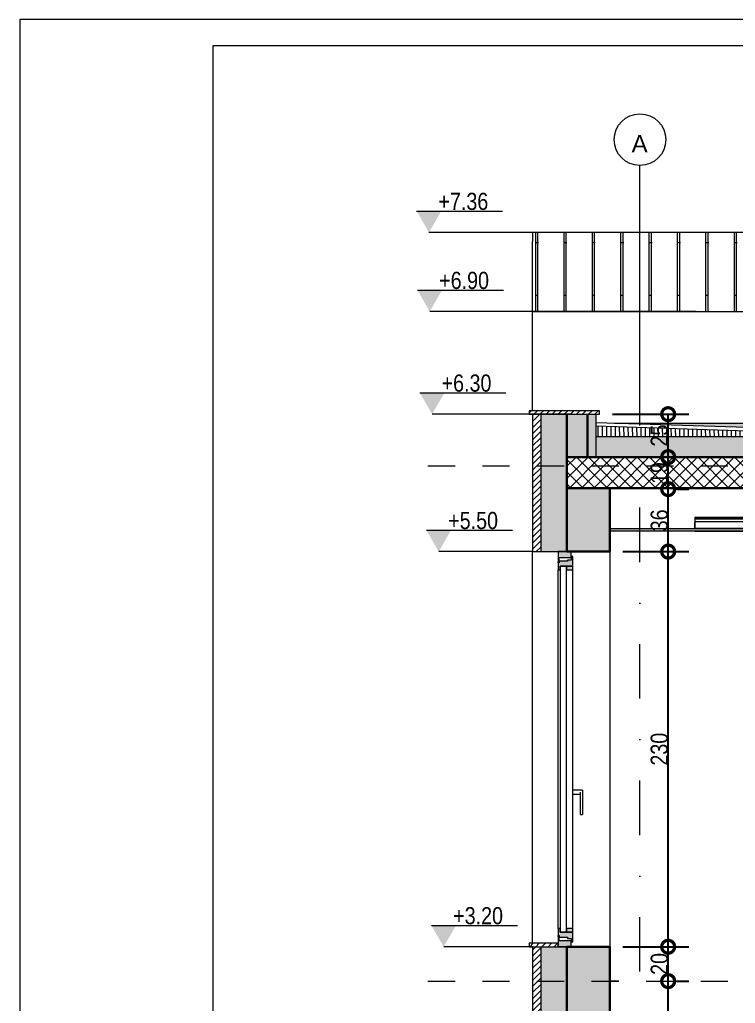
# Model space of a CAD drawing. Header units: centimetres. Extents: x 0 to 25250, y 0 to 2250.
# Drawn here: x 17950 to 18366, y 1677 to 2250 of the extents above; entities that cross this region are included whole.
import ezdxf

# ---------------------------------------------------------------- set-up
doc = ezdxf.new("R2010")
doc.units = ezdxf.units.CM
doc.linetypes.add('23-View-1$0$Dash', pattern=[31.75, 15.875, -15.875])
doc.linetypes.add('23-View-1$0$Dash dot', pattern=[79.375, 31.75, -23.8125, 0, -23.8125])
for name, color, linetype, lineweight in [('A-ANNO-DIMS', 7, 'Continuous', 9), ('A-ANNO-NOTE', 7, 'Continuous', 9), ('A-CLNG', 7, 'Continuous', 15), ('A-CLNG-PATT', 7, 'Continuous', 15), ('A-DETL', 7, 'Continuous', 9), ('A-FLOR-FNSH', 7, 'Continuous', 9), ('A-FLOR-LEVL', 7, 'Continuous', 9), ('A-FLOR-PATT', 7, 'Continuous', 9), ('A-GLAZ', 7, 'Continuous', 5), ('A-ROOF', 7, 'Continuous', 9), ('A-ROOF-FNSH', 7, 'Continuous', 9), ('A-ROOF-PATT', 7, 'Continuous', 9), ('A-WALL', 7, 'Continuous', 9), ('A-WALL-FNSH', 7, 'Continuous', 9), ('A-WALL-PATT', 7, 'Continuous', 9), ('E-LITE-EQPM', 7, 'Continuous', 9), ('G-ANNO-DIMS', 7, 'Continuous', 9), ('G-ANNO-TTLB', 7, 'Continuous', 9), ('S-COLS', 7, 'Continuous', 9), ('S-GRID', 7, 'Continuous', 9), ('S-GRID-IDEN', 7, 'Continuous', 9)]:
    doc.layers.add(name, color=color, linetype=linetype, lineweight=lineweight)
doc.styles.add('23-View-1$0$Arial', font='arial.ttf', dxfattribs={"height": 10})
doc.styles.add('23-View-1$0$Arial Narrow_1', font='ARIALN.TTF', dxfattribs={"height": 10})
doc.dimstyles.new('23-View-1$0$TEC_DIM', dxfattribs={"dimscale": 30.48, "dimtxt": 10.23431, "dimasz": 0.492126, "dimexe": 0.393701, "dimexo": 0.246063, "dimgap": 0, "dimtad": 1, "dimdec": 0, "dimzin": 0, "dimdsep": 46, "dimtxsty": '23-View-1$0$Arial Narrow_1', "dimblk1": '23-View-1$0$_DotSmall', "dimblk2": '23-View-1$0$_DotSmall', "dimsah": 1, "dimcen": 0.09, "dimazin": 0, "dimtfac": 1, "dimtdec": 4, "dimtix": 1, "dimtmove": 0, "dimatfit": 3, "dimfxl": 1, "dimtvp": 1, "dimtolj": 1, "dimtzin": 0, "dimarcsym": 2})
pattern_1 = [(45, (18835.914, 1723.288), (-1.767767, 1.767767), [])]

# ---------------------------------------------------------------- blocks, each defined once
blk = doc.blocks.new('TEC_ОФИЦИАЛНА РАМКА - TEC_ОФИЦИАЛНА РАМКА-2548458-СГРАДА ТИП III - ВЕРТИКАЛНИ РАЗРЕЗИ Б-Б_ В-В')
at = {"layer": 'G-ANNO-TTLB'}
for p, q in [((-13.379, 40.554), (-13.379, -4.446)), ((41.621, 40.554), (-13.379, 40.554)), ((-11.129, -4.146), (-11.129, 40.254)), ((-11.129, 40.254), (41.321, 40.254))]:
    blk.add_line(p, q, dxfattribs=at)
blk = doc.blocks.new('SINGLE - OK - 100x220-2452613-Б-Б')
at = {"layer": 'A-GLAZ', "true_color": 0xc0c0c0}
h = blk.add_hatch(color=9, dxfattribs=at)
h.paths.add_polyline_path([(-1239.64, 320), (-1234.09, 320), (-1234.09, 323.4), (-1241.04, 323.4), (-1241.04, 325.9), (-1241.59, 325.9), (-1241.59, 320)])
h.paths.add_polyline_path([(-1241.59, 544.1), (-1241.04, 544.1), (-1241.04, 546.6), (-1234.09, 546.6), (-1234.09, 550), (-1241.59, 550)])
h = blk.add_hatch(color=9, dxfattribs=at)
h.paths.add_polyline_path([(-1234.09, 322.9), (-1233.09, 322.9), (-1233.09, 328.5), (-1240.49, 328.5), (-1240.49, 330.7), (-1241.59, 330.7), (-1241.59, 326.6), (-1241.04, 326.6), (-1241.04, 325.62), (-1236.27, 325.62), (-1236.27, 324.9), (-1234.09, 324.9)])
h.paths.add_polyline_path([(-1240.49, 539.3), (-1240.49, 541.5), (-1233.09, 541.5), (-1233.09, 547.1), (-1234.09, 547.1), (-1234.09, 545.1), (-1236.27, 545.1), (-1236.27, 544.38), (-1241.04, 544.38), (-1241.04, 543.4), (-1241.59, 543.4), (-1241.59, 539.3)])
h = blk.add_hatch(color=9, dxfattribs=at)
h.paths.add_polyline_path([(-1236.89, 328.5), (-1233.09, 328.5), (-1233.09, 330.7), (-1236.89, 330.7)])
h.paths.add_polyline_path([(-1236.89, 539.3), (-1233.09, 539.3), (-1233.09, 541.5), (-1236.89, 541.5)])
at = {"layer": 'A-GLAZ'}
for p, q in [((-1234.09, 550), (-1241.59, 550)), ((-1241.59, 550), (-1241.59, 544.1)), ((-1234.09, 546.6), (-1234.09, 550)), ((-1241.59, 544.1), (-1241.04, 544.1)), ((-1241.59, 543.4), (-1241.59, 544.1)), ((-1241.04, 544.1), (-1241.04, 546.6)), ((-1241.04, 546.6), (-1234.09, 546.6)), ((-1236.27, 544.38), (-1241.04, 544.38)), ((-1241.04, 544.38), (-1241.04, 543.4)), ((-1234.09, 545.1), (-1236.27, 545.1)), ((-1236.27, 545.1), (-1236.27, 544.38)), ((-1233.09, 547.1), (-1234.09, 547.1)), ((-1234.09, 547.1), (-1234.09, 545.1)), ((-1233.09, 541.5), (-1233.09, 547.1)), ((-1241.04, 543.4), (-1241.59, 543.4)), ((-1241.59, 543.4), (-1241.59, 539.3)), ((-1241.59, 539.3), (-1240.49, 539.3)), ((-1241.59, 330.7), (-1241.59, 539.3)), ((-1240.49, 541.5), (-1240.49, 328.5)), ((-1236.89, 541.5), (-1240.49, 541.5)), ((-1240.49, 539.3), (-1240.49, 541.5)), ((-1240.49, 541.5), (-1233.09, 541.5)), ((-1236.89, 328.5), (-1236.89, 541.5)), ((-1236.89, 541.5), (-1236.89, 539.3)), ((-1233.09, 541.5), (-1236.89, 541.5)), ((-1236.89, 539.3), (-1233.09, 539.3)), ((-1233.09, 539.3), (-1233.09, 541.5)), ((-1233.09, 330.7), (-1233.09, 539.3)), ((-1228.74, 411.2), (-1233.09, 411.2)), ((-1233.09, 408.8), (-1228.74, 408.8)), ((-1227.49, 411.2), (-1228.74, 411.2)), ((-1228.74, 397.83), (-1228.74, 410)), ((-1227.49, 411.2), (-1227.49, 410)), ((-1227.49, 410), (-1227.49, 397.83)), ((-1228.74, 397.04), (-1227.49, 397.04)), ((-1240.49, 330.7), (-1241.59, 330.7)), ((-1241.59, 330.7), (-1241.59, 326.6)), ((-1241.59, 326.6), (-1241.04, 326.6)), ((-1241.59, 325.9), (-1241.59, 326.6)), ((-1241.04, 326.6), (-1241.04, 325.62)), ((-1240.49, 328.5), (-1240.49, 330.7)), ((-1240.49, 328.5), (-1236.89, 328.5)), ((-1233.09, 328.5), (-1240.49, 328.5)), ((-1236.89, 330.7), (-1236.89, 328.5)), ((-1233.09, 330.7), (-1236.89, 330.7)), ((-1236.89, 328.5), (-1233.09, 328.5)), ((-1233.09, 328.5), (-1233.09, 330.7)), ((-1233.09, 322.9), (-1233.09, 328.5)), ((-1241.04, 325.9), (-1241.59, 325.9)), ((-1241.59, 325.9), (-1241.59, 320)), ((-1241.04, 323.4), (-1241.04, 325.9)), ((-1241.04, 325.62), (-1236.27, 325.62)), ((-1234.09, 323.4), (-1241.04, 323.4)), ((-1236.27, 325.62), (-1236.27, 324.9)), ((-1236.27, 324.9), (-1234.09, 324.9)), ((-1234.09, 324.9), (-1234.09, 322.9)), ((-1234.09, 320), (-1234.09, 323.4)), ((-1234.09, 322.9), (-1233.09, 322.9)), ((-1241.59, 320), (-1234.09, 320))]:
    blk.add_line(p, q, dxfattribs=at)
at = {"layer": 'A-GLAZ', "flags": 128}
for points in [[(-1228.74, 397.04), (-1228.74, 397.06), (-1228.74, 397.1), (-1228.74, 397.18), (-1228.74, 397.27), (-1228.74, 397.39), (-1228.74, 397.53), (-1228.74, 397.68), (-1228.74, 397.83)], [(-1227.49, 397.83), (-1227.49, 397.68), (-1227.49, 397.53), (-1227.49, 397.39), (-1227.49, 397.27), (-1227.49, 397.18), (-1227.49, 397.1), (-1227.49, 397.06), (-1227.49, 397.04)]]:
    blk.add_lwpolyline(points, dxfattribs=at)
blk = doc.blocks.new('Grid - TEC_GRID_CIRCLE-145857-Б-Б')
at = {"layer": 'S-GRID-IDEN'}
blk.add_circle((-234.09, 789.77), 15, dxfattribs=at)
blk = doc.blocks.new('Spot Elevations - ELEVATION_PROJECT-150941-Б-Б')
at = {"layer": 'A-ANNO-NOTE'}
blk.add_hatch(color=256, dxfattribs=at).paths.add_polyline_path([(-428.74, 312.39), (-414.43, 312.39), (-421.59, 300)])
blk.add_line((-428.74, 312.39), (-378.74, 312.39), dxfattribs=at)
blk = doc.blocks.new('23-View-1$0$_DotSmall')
at = {"color": 0, "linetype": 'ByBlock', "const_width": 0.5}
blk.add_lwpolyline([(-0.0625, 0, 1), (0.0625, 0, 1)], format="xyb", close=True, dxfattribs=at)
blk = doc.blocks.new('*D3249')
at = {"layer": 'A-ANNO-DIMS', "color": 0, "lineweight": -2, "transparency": 16777216}
for p, q in [((18327.23, 1526.73), (18327.23, 1690.39)), ((18332.08, 1690.39), (18339.23, 1690.39)), ((18332.08, 1526.73), (18339.23, 1526.73))]:
    blk.add_line(p, q, dxfattribs=at)
at = {"layer": 'A-ANNO-DIMS', "color": 0, "lineweight": -2, "transparency": 16777216, "xscale": 15, "yscale": 15, "zscale": 15}
for p, rotation in [((18327.23, 1690.39), 90), ((18327.23, 1526.73), 270)]:
    blk.add_blockref('23-View-1$0$_DotSmall', p, dxfattribs=dict(at, rotation=rotation))
at = {"layer": 'A-ANNO-DIMS', "color": 0, "transparency": 16777216, "insert": (18322.12, 1608.56), "char_height": 10, "width": 22.8079, "attachment_point": 5, "rotation": 90, "style": '23-View-1$0$Arial Narrow_1'}
blk.add_mtext('\\A1;164', dxfattribs=at)
blk = doc.blocks.new('*D3250')
at = {"layer": 'A-ANNO-DIMS', "color": 0, "lineweight": -2, "transparency": 16777216}
for p, q in [((18300.82, 1710.39), (18339.23, 1710.39)), ((18327.23, 1690.39), (18327.23, 1710.39)), ((18332.08, 1690.39), (18339.23, 1690.39))]:
    blk.add_line(p, q, dxfattribs=at)
at = {"layer": 'A-ANNO-DIMS', "color": 0, "lineweight": -2, "transparency": 16777216, "xscale": 15, "yscale": 15, "zscale": 15}
for p, rotation in [((18327.23, 1710.39), 90), ((18327.23, 1690.39), 270)]:
    blk.add_blockref('23-View-1$0$_DotSmall', p, dxfattribs=dict(at, rotation=rotation))
at = {"layer": 'A-ANNO-DIMS', "color": 0, "transparency": 16777216, "insert": (18322.12, 1700.39), "char_height": 10, "width": 15.2053, "attachment_point": 5, "rotation": 90, "style": '23-View-1$0$Arial Narrow_1'}
blk.add_mtext('\\A1;20', dxfattribs=at)
blk = doc.blocks.new('*D3251')
at = {"layer": 'A-ANNO-DIMS', "color": 0, "lineweight": -2, "transparency": 16777216}
for p, q in [((18300.82, 1940.39), (18339.23, 1940.39)), ((18327.23, 1710.39), (18327.23, 1940.39)), ((18300.82, 1710.39), (18339.23, 1710.39))]:
    blk.add_line(p, q, dxfattribs=at)
at = {"layer": 'A-ANNO-DIMS', "color": 0, "lineweight": -2, "transparency": 16777216, "xscale": 15, "yscale": 15, "zscale": 15}
for p, rotation in [((18327.23, 1940.39), 90), ((18327.23, 1710.39), 270)]:
    blk.add_blockref('23-View-1$0$_DotSmall', p, dxfattribs=dict(at, rotation=rotation))
at = {"layer": 'A-ANNO-DIMS', "color": 0, "transparency": 16777216, "insert": (18322.12, 1825.39), "char_height": 10, "width": 22.8079, "attachment_point": 5, "rotation": 90, "style": '23-View-1$0$Arial Narrow_1'}
blk.add_mtext('\\A1;230', dxfattribs=at)
blk = doc.blocks.new('*D3252')
at = {"layer": 'A-ANNO-DIMS', "color": 0, "lineweight": -2, "transparency": 16777216}
for p, q in [((18327.23, 1940.39), (18327.23, 1976.76)), ((18332.08, 1976.76), (18339.23, 1976.76)), ((18300.82, 1940.39), (18339.23, 1940.39))]:
    blk.add_line(p, q, dxfattribs=at)
at = {"layer": 'A-ANNO-DIMS', "color": 0, "lineweight": -2, "transparency": 16777216, "xscale": 15, "yscale": 15, "zscale": 15}
for p, rotation in [((18327.23, 1976.76), 90), ((18327.23, 1940.39), 270)]:
    blk.add_blockref('23-View-1$0$_DotSmall', p, dxfattribs=dict(at, rotation=rotation))
at = {"layer": 'A-ANNO-DIMS', "color": 0, "transparency": 16777216, "insert": (18322.12, 1958.58), "char_height": 10, "width": 15.2053, "attachment_point": 5, "rotation": 90, "style": '23-View-1$0$Arial Narrow_1'}
blk.add_mtext('\\A1;36', dxfattribs=at)
blk = doc.blocks.new('*D3253')
at = {"layer": 'A-ANNO-DIMS', "color": 0, "lineweight": -2, "transparency": 16777216}
for p, q in [((18327.23, 1976.76), (18327.23, 1995.39)), ((18332.08, 1995.39), (18339.23, 1995.39)), ((18332.08, 1976.76), (18339.23, 1976.76))]:
    blk.add_line(p, q, dxfattribs=at)
at = {"layer": 'A-ANNO-DIMS', "color": 0, "lineweight": -2, "transparency": 16777216, "xscale": 15, "yscale": 15, "zscale": 15}
for p, rotation in [((18327.23, 1995.39), 90), ((18327.23, 1976.76), 270)]:
    blk.add_blockref('23-View-1$0$_DotSmall', p, dxfattribs=dict(at, rotation=rotation))
at = {"layer": 'A-ANNO-DIMS', "color": 0, "transparency": 16777216, "insert": (18322.12, 1986.08), "char_height": 10, "width": 15.2053, "attachment_point": 5, "rotation": 90, "style": '23-View-1$0$Arial Narrow_1'}
blk.add_mtext('\\A1;19', dxfattribs=at)
blk = doc.blocks.new('*D3254')
at = {"layer": 'A-ANNO-DIMS', "color": 0, "lineweight": -2, "transparency": 16777216}
for p, q in [((18294.82, 2020.39), (18339.23, 2020.39)), ((18327.23, 1995.39), (18327.23, 2020.39)), ((18332.08, 1995.39), (18339.23, 1995.39))]:
    blk.add_line(p, q, dxfattribs=at)
at = {"layer": 'A-ANNO-DIMS', "color": 0, "lineweight": -2, "transparency": 16777216, "xscale": 15, "yscale": 15, "zscale": 15}
for p, rotation in [((18327.23, 2020.39), 90), ((18327.23, 1995.39), 270)]:
    blk.add_blockref('23-View-1$0$_DotSmall', p, dxfattribs=dict(at, rotation=rotation))
at = {"layer": 'A-ANNO-DIMS', "color": 0, "transparency": 16777216, "insert": (18322.12, 2007.89), "char_height": 10, "width": 15.2053, "attachment_point": 5, "rotation": 90, "style": '23-View-1$0$Arial Narrow_1'}
blk.add_mtext('\\A1;25', dxfattribs=at)
blk = doc.blocks.new('TRACK LIGHT MAYTONI SYS G - TRACK LIGHT MAYTONI SYS-1679059-Б-Б')
at = {"layer": 'E-LITE-EQPM', "lineweight": 5}
for p, q in [((-1162.09, 569.92), (-1162.09, 569.79)), ((-825.05, 569.92), (-1162.09, 569.92)), ((-1162.09, 569.79), (-825.05, 569.79)), ((-1162.09, 569.79), (-1162.09, 569.56)), ((-1162.09, 569.56), (-1162.09, 568.88)), ((-825.14, 569.56), (-1162.09, 569.56)), ((-1162.09, 568.88), (-1162.09, 567.38)), ((-825.54, 568.88), (-1162.09, 568.88)), ((-1162.09, 567.38), (-1162.09, 563.45)), ((-826.14, 567.38), (-1162.09, 567.38)), ((-826.14, 567.38), (-825.54, 567.38)), ((-826.14, 563.45), (-826.14, 567.38)), ((-826.01, 567.08), (-826.01, 561.83)), ((-824.97, 567.08), (-826.01, 567.08)), ((-825.54, 568.88), (-825.14, 568.88)), ((-825.54, 567.38), (-825.54, 568.88)), ((-825.25, 568.62), (-825.25, 567.21)), ((-824.89, 568.62), (-825.25, 568.62)), ((-825.25, 567.21), (-824.97, 567.21)), ((-825.14, 569.56), (-824.67, 569.56)), ((-825.14, 568.88), (-825.14, 569.56)), ((-825.05, 569.92), (-824.48, 569.92)), ((-825.05, 569.79), (-825.05, 569.92)), ((-824.67, 569.79), (-825.05, 569.79)), ((-823.2, 567.21), (-824.97, 567.21)), ((-824.97, 567.21), (-824.97, 567.08)), ((-824.97, 567.08), (-823.2, 567.08)), ((-824.89, 569.37), (-824.89, 568.62)), ((-823.28, 569.37), (-824.89, 569.37)), ((-824.89, 568.62), (-823.28, 568.62)), ((-824.67, 569.56), (-824.67, 569.79)), ((-823.7, 569.92), (-824.48, 569.92)), ((-824.48, 569.92), (-824.48, 569.65)), ((-824.48, 569.65), (-823.7, 569.65)), ((-823.7, 569.92), (-823.13, 569.92)), ((-823.7, 569.65), (-823.7, 569.92)), ((-823.5, 569.79), (-823.5, 569.56)), ((-823.13, 569.79), (-823.5, 569.79)), ((-823.5, 569.56), (-823.04, 569.56)), ((-823.28, 568.62), (-823.28, 569.37)), ((-822.92, 568.62), (-823.28, 568.62)), ((-823.2, 567.21), (-822.92, 567.21)), ((-823.2, 567.08), (-823.2, 567.21)), ((-822.16, 567.08), (-823.2, 567.08)), ((-823.13, 569.92), (-823.13, 569.79)), ((-823.04, 569.56), (-823.04, 568.88)), ((-823.04, 568.88), (-822.63, 568.88)), ((-822.92, 567.21), (-822.92, 568.62)), ((-822.63, 568.88), (-822.63, 567.38)), ((-822.63, 567.38), (-822.03, 567.38)), ((-822.16, 561.83), (-822.16, 567.08)), ((-822.03, 567.38), (-822.03, 563.45)), ((-1162.09, 563.45), (-1162.09, 563.25)), ((-828.59, 563.45), (-1162.09, 563.45)), ((-1162.09, 561.97), (-1162.09, 561.83)), ((-1162.09, 561.83), (-826.14, 561.83)), ((-828.59, 563.45), (-826.14, 563.45)), ((-828.59, 563.25), (-828.59, 563.45)), ((-826.14, 563.25), (-828.59, 563.25)), ((-826.14, 561.83), (-826.14, 563.25)), ((-826.01, 561.83), (-826.14, 561.83)), ((-826.01, 561.83), (-822.16, 561.83)), ((-822.03, 561.83), (-822.16, 561.83)), ((-822.03, 563.45), (-819.59, 563.45)), ((-822.03, 563.25), (-822.03, 561.83)), ((-819.59, 563.25), (-822.03, 563.25)), ((-819.59, 563.45), (-819.59, 563.25))]:
    blk.add_line(p, q, dxfattribs=at)
blk = doc.blocks.new('LIGHT PROFILE - 60-V19-Б-Б')
at = {"layer": 'E-LITE-EQPM', "lineweight": 5}
blk.add_line((-1162.12, 563.25), (-1162.12, 567), dxfattribs=at)

msp = doc.modelspace()

# ---------------------------------------------------------------- block references
at = {"layer": 'G-ANNO-TTLB', "xscale": 50, "yscale": 50, "zscale": 50}
msp.add_blockref('TEC_ОФИЦИАЛНА РАМКА - TEC_ОФИЦИАЛНА РАМКА-2548458-СГРАДА ТИП III - ВЕРТИКАЛНИ РАЗРЕЗИ Б-Б_ В-В', (18618.96, 222.31), dxfattribs=at)

# ---------------------------------------------------------------- next in the draw order: hatches: boundary and pattern name
at = {"layer": 'A-CLNG-PATT', "true_color": 0xffff80}
h = msp.add_hatch(color=51, dxfattribs=at)
h.paths.add_polyline_path([(18575.23, 1952.39), (18678.77, 1952.39), (18678.76, 1953.64), (18293.32, 1953.64), (18293.32, 1952.39), (18562.83, 1952.39)])
h.paths.add_polyline_path([(18860.39, 1952.39), (18876.32, 1952.39), (18876.32, 1953.64), (18682.87, 1953.64), (18682.87, 1952.39), (18835.6, 1952.39)])
at = {"layer": 'A-FLOR-PATT'}
h = msp.add_hatch(dxfattribs=at)
h.set_pattern_fill('FP1_1', color=256, style=0, pattern_type=2)
h.set_pattern_definition([(45, (18835.914, 1723.288), (-3.535534, 3.535534), []), (135, (18835.914, 1723.288), (-3.535534, -3.535534), [])])
h.paths.add_polyline_path([(18463.64, 1977.39), (18901.32, 1977.39), (18901.32, 1995.39), (18268.32, 1995.39), (18268.32, 1977.39), (18460.54, 1977.39)])
at = {"layer": 'A-ROOF-PATT', "true_color": 0x8b8b8b}
h = msp.add_hatch(dxfattribs=at)
h.set_pattern_fill('FP1_5', color=252, style=0, pattern_type=2)
h.set_pattern_definition([(0, (19521.416, 1990.392), (16.51, 30.709), [0.8382, -15.672]), (90, (19504.906, 1990.392), (-16.51, 30.709), [30.709, 0]), (90, (19506.176, 1990.392), (-16.51, 30.709), [30.709, 0])])
h.paths.add_polyline_path([(18761.2, 2120.98), (19333.32, 2120.98), (19333.32, 2126.16), (18248.32, 2126.16), (18248.32, 2120.98), (18562.83, 2120.98)])
at = {"layer": 'A-ROOF-PATT', "true_color": 0xc0c0c0}
h = msp.add_hatch(dxfattribs=at)
h.set_pattern_fill('FP1_6', color=9, angle=-90, style=0, pattern_type=2)
h.set_pattern_definition([(270.9912, (18806.565, 2014.047), (2.499626, 0.043246), [])])
h.paths.add_polyline_path([(18884.32, 2007.39), (18884.32, 2013.39), (18728.81, 2010.7), (18587.62, 2010.66), (18496.97, 2010.22), (18383.63, 2010.22), (18285.32, 2013.39), (18285.32, 2007.39), (18860.39, 2007.39)])
h = msp.add_hatch(dxfattribs=at)
h.set_pattern_fill('FP1_7', color=9, style=0, pattern_type=2)
h.set_pattern_definition([(0, (18835.914007, 2012.067904), (5.08, 0.02912), [0.4191, -3.391, 0.4191, -3.391, -20.32]), (0, (18835.914007, 2012.067904), (5.08, 0.02912), [-7.62, 0.4191, -7.201, 0.4191, -3.391, -8.89]), (0, (18835.914007, 2012.067904), (5.08, 0.02912), [-19.05, 0.4191, -2.121, 0.4191, -5.931]), (177.726, (18837.819007, 2012.082904), (-3.6394427937, 0.086275093), [0.20972, -1.697, 0.20972, -1.697, -10.168]), (177.726, (18837.819007, 2012.082904), (-3.6394427937, 0.086275093), [-3.813, 0.20972, -3.603, 0.20972, -1.697, -4.449]), (177.726, (18837.819007, 2012.082904), (-3.6394427937, 0.086275093), [-9.533, 0.20972, -1.061, 0.20972, -2.968]), (182.274, (18838.454007, 2012.140904), (-1.440553574, -0.1154497316), [0.20972, -1.697, 0.20972, -1.697, -10.168]), (182.274, (18838.454007, 2012.140904), (-1.440553574, -0.1154497316), [-3.813, 0.20972, -3.603, 0.20972, -1.697, -4.449]), (182.274, (18838.454007, 2012.140904), (-1.440553574, -0.1154497316), [-9.533, 0.20972, -1.061, 0.20972, -2.968])])
h.paths.add_polyline_path([(18389.25, 2012.22), (18496.99, 2012.22), (18584.65, 2015.05), (18295.98, 2015.05), (18383.64, 2012.22)])
at = {"layer": 'A-ROOF-PATT', "lineweight": 5, "true_color": 0xffff80}
msp.add_hatch(color=51, dxfattribs=at).paths.add_polyline_path([(18513.23, 1995.39), (18884.32, 1995.39), (18884.32, 2007.39), (18285.32, 2007.39), (18285.32, 1995.39), (18488.44, 1995.39)])
at = {"layer": 'A-WALL-PATT', "true_color": 0x8b8b8b}
h = msp.add_hatch(dxfattribs=at)
h.set_pattern_fill('FP1_16', color=252, style=0, pattern_type=2)
h.set_pattern_definition([(0, (18266.656, 1690.392), (16.51, 30.709), [0.8382, -15.672]), (90, (18250.146, 1690.392), (-16.51, 30.709), [30.709, 0]), (90, (18251.416, 1690.392), (-16.51, 30.709), [30.709, 0])])
h.paths.add_polyline_path([(18909.99, 2080.16), (19243.32, 2080.16), (19243.32, 2120.98), (18248.32, 2120.98), (18248.32, 2080.16), (18860.39, 2080.16)])
at = {"layer": 'A-WALL-PATT', "true_color": 0x787878}
h = msp.add_hatch(dxfattribs=at)
h.set_pattern_fill('FP1_4', color=8, style=0, pattern_type=2)
h.set_pattern_definition(pattern_1)
h.paths.add_polyline_path([(18246.32, 2020.39), (18287.32, 2020.39), (18287.32, 2022.39), (18246.32, 2022.39)])
h = msp.add_hatch(dxfattribs=at)
h.set_pattern_fill('FP1_4', color=8, style=0, pattern_type=2)
h.set_pattern_definition(pattern_1)
h.paths.add_polyline_path([(18253.32, 1995.39), (18253.32, 2020.39), (18248.32, 2020.39), (18248.32, 1995.39)])
at = {"layer": 'A-WALL-PATT', "lineweight": 5, "true_color": 0xffff80}
for points in [[(18253.32, 1995.39), (18268.32, 1995.39), (18268.32, 2020.39), (18253.32, 2020.39)], [(18265.26, 1390.39), (18268.32, 1390.39), (18268.32, 1690.39), (18253.32, 1690.39), (18253.32, 1390.39)]]:
    msp.add_hatch(color=51, dxfattribs=at).paths.add_polyline_path(points)
at = {"layer": 'A-WALL-PATT', "lineweight": 5, "true_color": 0x808080}
msp.add_hatch(color=8, dxfattribs=at).paths.add_polyline_path([(18280.32, 1995.39), (18280.32, 2020.39), (18268.32, 2020.39), (18268.32, 1995.39)])
at = {"layer": 'A-WALL-PATT', "true_color": 0xffff80}
msp.add_hatch(color=51, dxfattribs=at).paths.add_polyline_path([(18280.32, 1995.39), (18285.32, 1995.39), (18285.32, 2020.39), (18280.32, 2020.39), (18280.32, 1995.73)])
at = {"layer": 'A-WALL-PATT', "true_color": 0x787878}
h = msp.add_hatch(dxfattribs=at)
h.set_pattern_fill('FP1_4', color=8, style=0, pattern_type=2)
h.set_pattern_definition(pattern_1)
h.paths.add_polyline_path([(18253.32, 1690.39), (18253.32, 1710.39), (18248.32, 1710.39), (18248.32, 1690.39)])
h.paths.add_polyline_path([(18253.32, 1940.39), (18253.32, 1995.39), (18248.32, 1995.39), (18248.32, 1940.39)])
at = {"layer": 'A-WALL-PATT', "lineweight": 5, "true_color": 0xffff80}
h = msp.add_hatch(color=51, dxfattribs=at)
h.paths.add_polyline_path([(18253.32, 1690.39), (18268.32, 1690.39), (18268.32, 1710.39), (18253.32, 1710.39)])
h.paths.add_polyline_path([(18253.32, 1940.39), (18268.32, 1940.39), (18268.32, 1995.39), (18253.32, 1995.39), (18253.32, 1966.81)])
at = {"layer": 'A-WALL-PATT', "true_color": 0x808080}
h = msp.add_hatch(color=8, dxfattribs=at)
h.paths.add_polyline_path([(18293.32, 1690.39), (18293.32, 1710.39), (18268.32, 1710.39), (18268.32, 1690.39)])
h.paths.add_polyline_path([(18293.32, 1940.39), (18293.32, 1977.39), (18268.32, 1977.39), (18268.32, 1940.39)])
at = {"layer": 'A-WALL-PATT', "true_color": 0x787878}
h = msp.add_hatch(dxfattribs=at)
h.set_pattern_fill('FP1_4', color=8, style=0, pattern_type=2)
h.set_pattern_definition(pattern_1)
h.paths.add_polyline_path([(18263.32, 1710.39), (18263.32, 1712.39), (18246.32, 1712.39), (18246.32, 1710.39)])
h = msp.add_hatch(dxfattribs=at)
h.set_pattern_fill('FP1_4', color=8, style=0, pattern_type=2)
h.set_pattern_definition(pattern_1)
h.paths.add_polyline_path([(18248.32, 1390.39), (18253.32, 1390.39), (18253.32, 1690.39), (18248.32, 1690.39), (18248.32, 1504.23)])
at = {"layer": 'A-WALL-PATT', "true_color": 0x808080}
msp.add_hatch(color=8, dxfattribs=at).paths.add_polyline_path([(18293.32, 1390.39), (18293.32, 1690.39), (18268.32, 1690.39), (18268.32, 1390.39)])

# ---------------------------------------------------------------- next in the draw order: linework, layer by layer
at = {"layer": 'A-CLNG', "lineweight": 5}
for p, q in [((18676.32, 1953.64), (18293.32, 1953.64)), ((18293.32, 1953.64), (18293.32, 1952.39)), ((18293.32, 1952.39), (18678.77, 1952.39))]:
    msp.add_line(p, q, dxfattribs=at)
at = {"layer": 'A-DETL', "color": 7, "lineweight": 30}
msp.add_line((18268.32, 1977.39), (18293.32, 1977.39), dxfattribs=at)
at = {"layer": 'A-FLOR-FNSH', "lineweight": 30}
for p, q in [((18889.32, 1995.39), (18268.32, 1995.39)), ((18293.32, 1977.39), (18876.32, 1977.39))]:
    msp.add_line(p, q, dxfattribs=at)
at = {"layer": 'A-FLOR-LEVL', "linetype": '23-View-1$0$Dash'}
for p, q in [((18187.39, 1990.39), (19681.65, 1990.39)), ((18187.39, 1690.39), (19681.65, 1690.39))]:
    msp.add_line(p, q, dxfattribs=at)
at = {"layer": 'A-ROOF'}
for p, q in [((18248.32, 2126.16), (18248.32, 2120.98)), ((19333.32, 2126.16), (18248.32, 2126.16)), ((18383.63, 2010.22), (18285.32, 2013.39)), ((18285.32, 2007.39), (18884.32, 2007.39))]:
    msp.add_line(p, q, dxfattribs=at)
at = {"layer": 'A-ROOF-FNSH'}
msp.add_line((18383.64, 2012.22), (18285.32, 2015.39), dxfattribs=at)
at = {"layer": 'A-WALL'}
for p, q in [((18248.32, 2022.39), (18248.32, 2120.98)), ((18248.32, 2080.16), (19243.32, 2080.16)), ((18287.32, 2022.39), (18246.32, 2022.39)), ((18246.32, 2022.39), (18246.32, 2020.39)), ((18287.32, 2020.39), (18287.32, 2022.39)), ((18246.32, 2020.39), (18287.32, 2020.39)), ((18253.32, 1940.39), (18253.32, 2020.39)), ((18285.32, 1995.39), (18285.32, 2020.39)), ((18295.98, 2015.05), (18584.65, 2015.05)), ((18248.32, 1712.39), (18248.32, 1940.39)), ((18253.32, 1940.39), (18268.32, 1940.39)), ((18293.32, 1940.39), (18293.32, 1710.39)), ((18253.32, 1380.24), (18253.32, 1710.39)), ((18268.32, 1710.39), (18263.32, 1710.39))]:
    msp.add_line(p, q, dxfattribs=at)
at = {"layer": 'A-WALL', "lineweight": 30}
for p, q in [((18268.32, 1940.39), (18268.32, 2020.39)), ((18280.32, 1995.39), (18280.32, 2020.39)), ((18293.32, 1940.39), (18293.32, 1977.39)), ((18268.32, 1940.39), (18293.32, 1940.39)), ((18268.32, 1390.39), (18268.32, 1710.39)), ((18293.32, 1710.39), (18268.32, 1710.39)), ((18293.32, 1390.39), (18293.32, 1710.39))]:
    msp.add_line(p, q, dxfattribs=at)
at = {"layer": 'A-WALL-FNSH'}
for p, q in [((18248.32, 2020.39), (18248.32, 1940.39)), ((18248.32, 1940.39), (18253.32, 1940.39)), ((18246.32, 1712.39), (18246.32, 1710.39)), ((18263.32, 1712.39), (18246.32, 1712.39)), ((18263.32, 1710.39), (18263.32, 1712.39)), ((18246.32, 1710.39), (18263.32, 1710.39)), ((18248.32, 1710.39), (18248.32, 1390.39))]:
    msp.add_line(p, q, dxfattribs=at)
at = {"layer": 'G-ANNO-DIMS'}
for p, q in [((18204.28, 2126.16), (18188.08, 2126.16)), ((18340.96, 2126.16), (18204.28, 2126.16)), ((18198.42, 2080.16), (18188.51, 2080.16)), ((18343.43, 2080.16), (18198.42, 2080.16)), ((18207.2, 2020.39), (18189.91, 2020.39)), ((18271.33, 2020.39), (18207.2, 2020.39)), ((18208.44, 1940.39), (18193.76, 1940.39)), ((18248.32, 1940.39), (18208.44, 1940.39)), ((18215.5, 1710.39), (18196.65, 1710.39)), ((18248.32, 1710.39), (18215.5, 1710.39))]:
    msp.add_line(p, q, dxfattribs=at)
at = {"layer": 'S-COLS'}
msp.add_line((18298.32, 1690.39), (18293.32, 1690.39), dxfattribs=at)
msp.add_line((18298.32, 1690.39), (18293.32, 1690.39), dxfattribs=at)
at = {"layer": 'S-GRID', "color": 1, "lineweight": 18, "true_color": 0xff0000}
msp.add_line((18310.82, 2040.16), (18310.82, 2165.16), dxfattribs=at)
at = {"layer": 'S-GRID', "color": 1, "linetype": '23-View-1$0$Dash dot', "lineweight": 18, "true_color": 0xff0000}
msp.add_line((18310.82, 1298.52), (18310.82, 2040.16), dxfattribs=at)

# ---------------------------------------------------------------- next in the draw order: block references
at = {"layer": 'A-GLAZ'}
msp.add_blockref('SINGLE - OK - 100x220-2452613-Б-Б', (19504.91, 1390.39), dxfattribs=at)
at = {"layer": 'E-LITE-EQPM', "lineweight": 5}
for name in ['TRACK LIGHT MAYTONI SYS G - TRACK LIGHT MAYTONI SYS-1679059-Б-Б', 'LIGHT PROFILE - 60-V19-Б-Б']:
    msp.add_blockref(name, (19504.91, 1390.39), dxfattribs=at)
at = {"layer": 'G-ANNO-DIMS'}
for p in [(18609.67, 1826.16), (18610.1, 1780.16), (18611.49, 1720.39), (18615.34, 1640.39), (18618.24, 1410.39)]:
    msp.add_blockref('Spot Elevations - ELEVATION_PROJECT-150941-Б-Б', p, dxfattribs=at)
at = {"layer": 'S-GRID-IDEN'}
msp.add_blockref('Grid - TEC_GRID_CIRCLE-145857-Б-Б', (18544.91, 1390.39), dxfattribs=at)

# ---------------------------------------------------------------- next in the draw order: texts
at = {"layer": 'G-ANNO-DIMS', "char_height": 10, "width": 34.7536, "attachment_point": 1, "line_spacing_factor": 0.974696, "style": '23-View-1$0$Arial Narrow_1'}
for s, insert in [('+7.36', (18193.6, 2149.25)), ('+6.90', (18194.03, 2103.24)), ('+6.30', (18195.43, 2043.48)), ('+5.50', (18199.27, 1963.48)), ('+3.20', (18202.17, 1733.48))]:
    msp.add_mtext(s, dxfattribs=dict(at, insert=insert))
at = {"layer": 'S-GRID-IDEN', "insert": (18310.64, 2177.78), "char_height": 10, "width": 9.9, "attachment_point": 5, "line_spacing_factor": 0.936439, "style": '23-View-1$0$Arial'}
msp.add_mtext('\\pt50,100,150,200,250,300,350,400,450,500,550,600,650,700,750,800,850,900,950,1000,1050,1100,1150,1200,1250,1300,1350,1400,1450,1500,1550,1600;{\\fArial|b0|i0|c204|p34;А}', dxfattribs=at)

# ---------------------------------------------------------------- next in the draw order: dimensions: what is measured, and where the dimension line sits
at = {"layer": 'A-ANNO-DIMS'}
for base, p1, p2, override, picture, middle in [((18327.23, 2020.39), (18324.58, 1995.39), (18287.32, 2020.39), {"dimpost": '<>', "dimfxl": 44.869262}, '*D3254', (18322.12, 2007.89)), ((18327.23, 1995.39), (18324.58, 1976.76), (18324.58, 1995.39), {"dimpost": '<>', "dimfxl": 18.63217}, '*D3253', (18322.12, 1986.08)), ((18327.23, 1976.76), (18293.32, 1940.39), (18324.58, 1976.76), {"dimpost": '<>', "dimfxl": 47.955801}, '*D3252', (18322.12, 1958.58)), ((18327.23, 1940.39), (18293.32, 1710.39), (18293.32, 1940.39), {"dimpost": '<>', "dimfxl": 230}, '*D3251', (18322.12, 1825.39)), ((18327.23, 1710.39), (18324.58, 1690.39), (18293.32, 1710.39), {"dimpost": '<>', "dimfxl": 37.109835}, '*D3250', (18322.12, 1700.39)), ((18327.23, 1690.39), (18324.58, 1526.73), (18324.58, 1690.39), {"dimpost": '<>', "dimfxl": 163.666667}, '*D3249', (18322.12, 1608.56))]:
    dim = msp.add_linear_dim(base=base, p1=p1, p2=p2, angle=90, dimstyle='23-View-1$0$TEC_DIM', override=override, dxfattribs=at)
    dim.commit()
    dim.dimension.update_dxf_attribs({"geometry": picture, "text_midpoint": middle})

doc.saveas('drawing.dxf')
